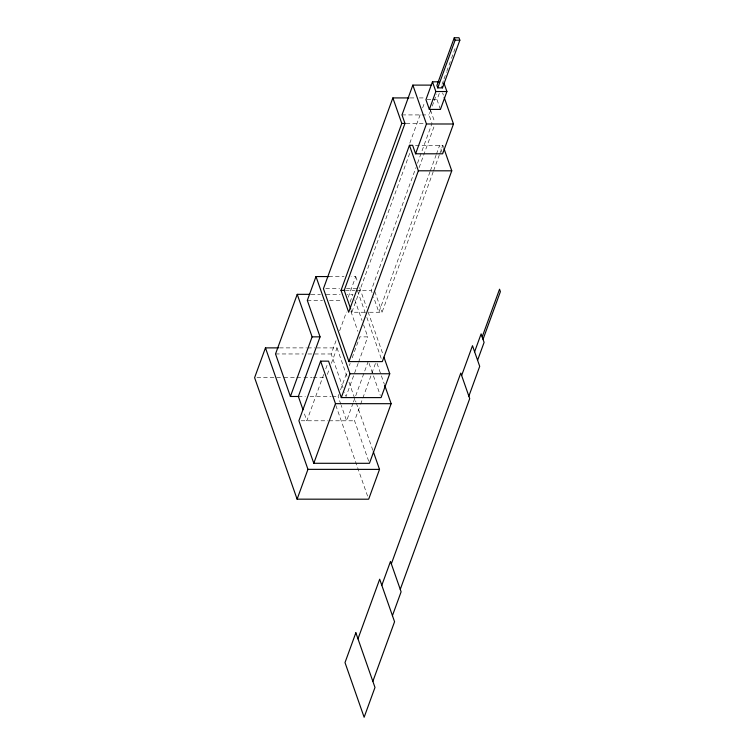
<?xml version="1.0" encoding="UTF-8"?>
<svg xmlns="http://www.w3.org/2000/svg" width="755" height="755" viewBox="0 0 755 755"><rect width="100%" height="100%" fill="white"/><g stroke="black" fill="none" stroke-linecap="round" stroke-linejoin="round"><path stroke-width="0.57" stroke-dasharray="3.77 2.83" d="M348.253 297.177L355.747 276.585L351.066 276.575M323.735 374.405L306.86 420.771L303.765 411.937M325.745 368.884L327.359 364.467M343.015 387.777L331.19 353.982L336.013 340.732M339.627 330.794L346.46 312.023M350.075 302.085L352.896 294.356L347.092 294.356M409.805 143.148L421.045 112.268M422.649 107.852L424.659 102.34M327.368 374.414L329.378 368.893M331.388 363.372L337.013 347.913L315.901 347.904M364.788 312.249L351.858 312.24L410.21 151.925M417.515 163.24L432.002 123.443L429.029 114.939L430.643 110.523M432.247 106.106L433.851 101.689M434.257 100.585L436.664 93.96M442.034 84.371L443.61 80.03M444.006 78.945L446.375 72.442M446.762 71.357L451.103 59.437M451.499 58.352L455.841 46.423M440.41 109.418L437.003 99.698L439.684 92.327M372.007 292.572L371.243 290.382L415.911 167.667M419.091 167.667L434.38 125.651M340.816 404.227L338.117 396.498L338.919 394.289M340.524 389.873L347.357 371.101M349.367 365.58L350.169 363.372M352.179 357.851L359.814 336.872L367.77 336.881L363.57 324.886M358.125 363.382L346.064 396.507L344.544 392.138M358.521 362.277L367.77 336.881M430.001 171.838L378.887 312.249L373.536 296.951M430.397 170.734L436.031 155.256M436.437 154.152L439.655 145.309L442.26 152.746M369.488 312.249L382.068 312.259L433.181 171.838M433.578 170.734L439.212 155.256M439.618 154.152L442.836 145.309L412.626 145.29M353.047 403.132L346.611 420.799L341.203 405.331M353.444 402.028L368.317 361.173M368.676 461.135L354.567 420.799L360.192 405.341M360.597 404.236L375.461 363.382M410.135 97.924L414.75 97.924M419.355 97.924L425.112 97.933M427.047 99.688L431.473 99.698M432.577 99.698L437.003 99.698M402 114.92L420.799 114.93M421.979 114.93L429.029 114.939M406.152 123.424L424.952 123.433M328.85 276.566L344.053 276.575M325.726 288.712L339.542 288.721M346.451 288.721L356.813 288.731M345.384 290.373L354.784 290.382M355.964 290.382L371.243 290.382M311.145 294.337L320.422 294.346M326.226 294.346L340.137 294.356M307.313 300.414L322.508 300.414M329.529 300.424L342.392 300.424M279.539 347.885L306.511 347.895M307.691 347.904L314.731 347.904M275.537 353.953L303.359 353.972M308.002 353.972L331.19 353.982M256.955 377.689L282.757 377.708M283.937 377.708L295.667 377.708M296.838 377.708L302.708 377.717M303.878 377.717L312.089 377.717M313.259 377.717L324.99 377.726M298.357 396.479L305.379 396.479M310.05 396.488L331.096 396.498M332.266 396.498L338.117 396.498M301.179 420.771L327.906 420.79M329.076 420.79L354.567 420.799M442.6 92.893L443.383 95.121M430.529 110.126L434.795 122.329M442.836 145.309L443.61 147.527M374.801 291.477L382.068 312.259M355.747 276.585L357.681 282.106M359.606 287.627L366.562 307.502M368.11 311.919L383.181 354.992M357.587 290.939L365.316 313.023M366.864 317.44L381.926 360.512M354.803 299.81L362.041 320.526M377.028 363.353L384.276 384.068M351.094 310.05L351.858 312.24M350.933 311.475L357.889 331.351M369.091 363.382L380.293 395.403M337.013 347.913L347.451 377.736M348.999 382.153L355.945 402.028M356.332 403.132L372.951 450.622M335.824 405.331L367.893 496.998"/><path stroke-width="1.13" d="M278.359 347.885L265.458 347.876L254.605 377.689L297.111 499.168L368.666 499.206L379.52 469.393L373.338 451.726M309.994 294.337L297.234 294.337L275.537 353.953L290.411 396.479L298.357 396.479L320.063 336.853L307.313 300.414L315.996 276.557L328.85 276.566M408.983 97.924L392.864 97.914L323.423 288.712L348.923 361.598L382.313 361.617L451.764 170.819L443.997 148.631M290.411 396.479L312.108 336.853L297.234 294.337M431.652 85.117L412.843 85.107L402 114.92L404.973 123.424L344.204 290.373L350.707 308.955M444.157 97.338L453.481 123.999L442.628 153.812L415.599 153.793L412.626 145.29L409.446 145.29L348.678 312.24L341.024 290.373L401.792 123.424L392.864 97.914M383.955 357.2L389.75 373.763L381.067 397.611L341.307 397.592L328.557 361.154L320.611 361.145L298.905 420.771L313.787 463.287L369.44 463.315L391.147 403.689L384.663 385.163M439.089 81.804L432.455 81.804L425.943 99.688L429.34 109.409L440.41 109.418L446.913 91.525L443.893 82.89M454.274 37.75L436.909 85.447L437.758 87.882L442.487 87.882L459.852 40.185L458.993 37.75L454.274 37.75L455.123 40.175L437.758 87.882M429.34 109.409L435.852 91.525L432.455 81.804M415.599 153.793L426.452 123.98L412.843 85.107M297.111 499.168L307.955 469.355L265.458 347.876M348.923 361.598L418.364 170.8L409.446 145.29M313.787 463.287L335.484 403.661L320.611 361.145M341.307 397.592L349.99 373.744L315.996 276.557M357.983 638.843L379.68 579.217L394.563 621.742L372.857 681.359M381.813 585.295L390.486 561.446L401.113 591.816L392.43 615.665M391.335 563.872L460.786 373.074L469.714 398.583L400.263 589.381M461.635 375.509L472.488 345.696L479.708 366.345L468.855 396.158M474.612 351.764L481.124 333.88L484.097 342.383L477.585 360.277M482.181 336.919L499.546 289.222L500.395 291.647L483.03 339.344M455.123 40.175L459.852 40.185M435.852 91.525L446.913 91.525M401.792 123.424L404.973 123.424M426.452 123.98L453.481 123.999M418.364 170.8L451.764 170.819M341.024 290.373L344.204 290.373M312.108 336.853L320.063 336.853M349.99 373.744L389.75 373.763M335.484 403.661L391.147 403.689M307.955 469.355L379.52 469.393M441.92 86.259L442.487 87.882M298.357 396.479L303 409.729M355.86 632.775L345.007 662.588L364.136 717.25L374.98 687.437L355.86 632.775"/></g></svg>
